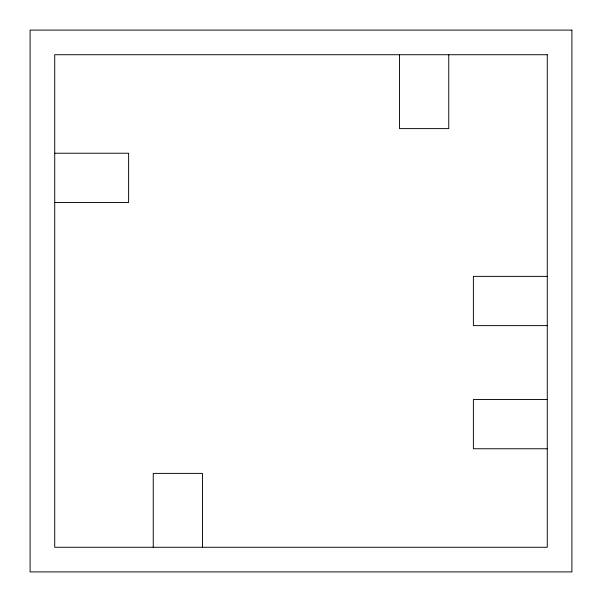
<?xml version="1.0" encoding="UTF-8"?>
<svg xmlns="http://www.w3.org/2000/svg" width="602" height="602" viewBox="0 0 602 602"><rect width="100%" height="100%" fill="white"/><g stroke="black" fill="none" stroke-linecap="round" stroke-linejoin="round"><path stroke-width="0.9" d="M54.729 153.239L128.61 153.239L128.61 202.49L54.729 202.49M547.271 276.371L473.39 276.371L473.39 325.629L547.271 325.629M547.271 399.51L473.39 399.51L473.39 448.761L547.271 448.761M448.761 54.729L448.761 128.61L399.51 128.61L399.51 54.729M202.49 547.271L202.49 473.39L153.239 473.39L153.239 547.271M571.9 30.1L30.1 30.1L30.1 571.9L571.9 571.9L571.9 30.1M547.271 54.729L54.729 54.729L54.729 547.271L547.271 547.271L547.271 54.729"/></g></svg>
